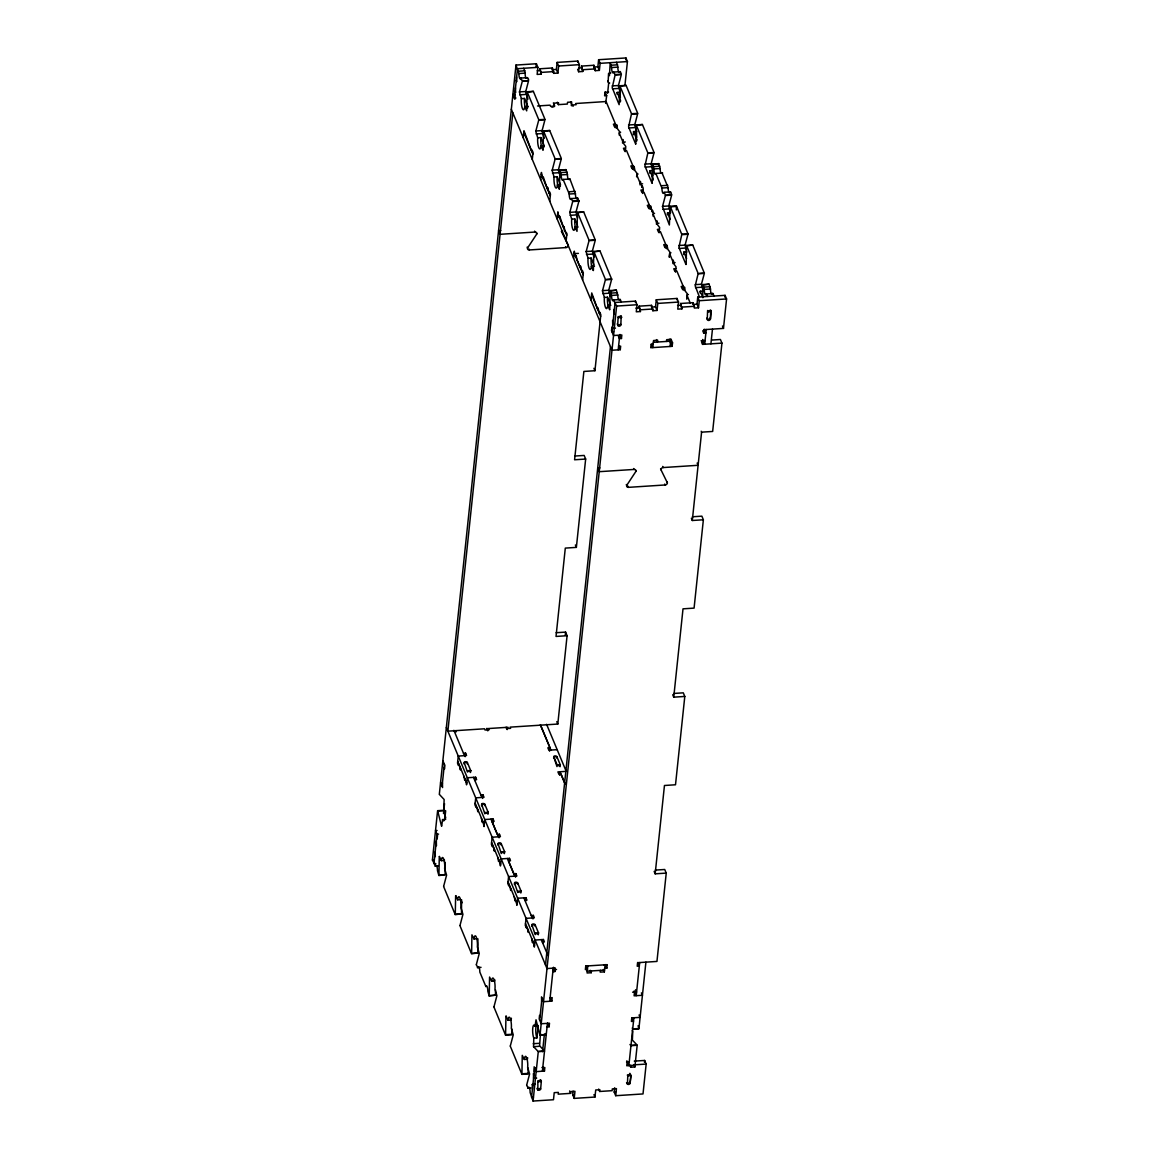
<?xml version="1.0" encoding="UTF-8"?>
<svg xmlns="http://www.w3.org/2000/svg" width="1159" height="1159" viewBox="0 0 1159 1159"><rect width="100%" height="100%" fill="white"/><g stroke="black" fill="none" stroke-linecap="round" stroke-linejoin="round"><path stroke-width="1.5" d="M445.215 862.282L445.157 874.596L438.928 875.074L439.29 856.501M461.572 899.659L461.499 913.741L455.284 914.219L455.632 895.646M477.914 938.804L477.856 952.886L471.626 953.364L471.93 934.835L473.988 938.935L477.102 938.732M476.306 964.795L477.899 967.62A4.288 1.043 86.3 0 1 479.131 967.446A4.288 1.043 86.3 0 1 479.826 972.082L485.925 986.657A4.288 1.043 86.3 0 1 487.113 986.584A4.288 1.043 86.3 0 1 487.823 991.206L489.228 996.059L489.576 977.051L491.619 981.151L494.734 980.949A7.142 1.724 86.3 0 1 494.879 979.949M489.257 995.509L495.487 995.175L495.501 989.815M493.937 1007.012L505.57 1035.204L505.961 1016.139M505.585 1035.175L511.8 1034.799L511.858 1028.96M528.2 1068.105L528.142 1073.944L521.927 1074.35L522.26 1055.342L524.317 1059.442L527.432 1059.239A7.142 1.724 86.3 0 1 527.664 1057.776M527.113 91.764L538.79 119.725L545.005 119.377L533.343 91.358L527.113 91.764L526.679 110.858L524.723 106.671A7.142 1.724 86.3 0 1 522.434 108.555A7.142 1.724 86.3 0 1 521.376 98.645L519.435 92.126L522.376 81.029L528.591 80.637L525.65 91.909L527.968 99.123M543.47 130.909L555.132 158.87L561.362 158.522L549.685 130.503L543.47 130.909L543.093 149.946M568.142 179.138A4.288 1.043 86.3 0 1 567.446 174.502L566.027 169.649L559.811 170.054L559.464 189.062M595.306 240.058L583.658 211.865L577.443 212.271L577.008 231.365L575.052 227.178A7.142 1.724 86.3 0 1 572.749 229.047A7.142 1.724 86.3 0 1 571.691 219.152L569.764 212.633L572.691 201.536L578.921 201.13L575.994 212.039L577.631 218.066M611.662 279.174L600.014 251.01L593.785 251.416L593.408 270.467M618.471 299.63A4.288 1.043 86.3 0 1 617.776 295.009L616.356 290.156L610.141 290.547L609.779 309.598M619.833 85.766L631.51 113.727L637.725 113.379L626.063 85.36L619.833 85.766L619.138 104.687L612.213 87.664L615.096 75.031L621.311 74.64L618.37 85.824L620.311 92.242A7.142 1.724 86.3 0 0 620.369 97.588M636.19 124.911L647.852 152.872L654.082 152.524L642.405 124.506L636.19 124.911L635.813 143.948M660.934 173.299A4.288 1.043 86.3 0 1 660.166 168.504L658.747 163.651L652.531 164.056L652.184 183.064M688.026 234.06L676.378 205.867L670.163 206.273L669.366 224.991L662.484 206.534L665.411 195.538L671.64 195.132L668.7 206.23L670.641 212.749L667.526 212.952A7.142 1.724 86.3 0 0 667.425 214.719M676.334 209.938L676.378 205.867M704.382 273.205L692.734 245.013L686.505 245.418L686.186 264.397M702.774 297.443L702.861 284.549L709.076 284.158L710.496 289.011A4.288 1.043 86.3 0 0 711.264 293.807M445.157 874.712L438.899 875.567L437.494 870.699A4.288 1.043 86.3 0 0 436.784 866.077A4.288 1.043 86.3 0 0 435.596 866.164L432.423 860.05L437.609 810.663L443.839 810.271M461.499 913.785L455.255 914.697L443.607 886.505M477.856 952.93L471.597 953.843L459.949 925.65M511.829 1034.277L505.614 1034.654M495.487 995.175L489.228 996.03M537.819 1080.811L537.892 1090.126M617.254 323.868L617.733 324.998A1.608 1.275 -22.7 0 0 619.152 326.23A1.608 1.275 -22.7 0 0 620.847 324.81L621.152 316.393M627.005 1083.274L630.119 1083.071L630.887 1075.711L627.772 1075.914L627.439 1084.331M706.802 318.088L707.28 319.218A1.608 1.275 -22.7 0 0 708.7 320.435A1.608 1.275 -22.7 0 0 710.395 319.015L710.699 310.598M560.652 177.414L558.348 170.083L561.289 158.913L555.06 159.319L552.133 170.489L554.06 176.936A7.142 1.724 86.3 0 0 555.118 186.831A7.142 1.724 86.3 0 0 557.421 184.962L560.536 184.759L557.175 176.733L554.06 176.936M699.442 297.023L695.183 285.809L698.109 273.828L704.339 273.423L701.427 284.245L702.803 289.764M533.343 91.358L527.084 92.314M642.405 124.506L636.146 125.462M549.685 130.503L543.426 131.46M658.747 163.651L652.503 164.607M593.987 257.197L592.35 251.184L595.262 240.275L589.047 240.681L586.106 251.764L588.048 258.283A7.142 1.724 86.3 0 0 589.105 268.193A7.142 1.724 86.3 0 0 591.394 266.324L594.509 266.121M686.461 250.619L685.07 245.1L687.982 234.277L681.767 234.683L678.899 247.403L685.969 264.498M566.027 169.649L559.783 170.605M583.658 211.865L577.414 212.821M692.734 245.013L686.476 245.969M600.014 251.01L593.756 251.967M610.329 296.342L608.692 290.402L611.619 279.42L605.389 279.826L602.448 290.981L604.39 297.428A7.142 1.724 86.3 0 0 605.447 307.338A7.142 1.724 86.3 0 0 607.751 305.469L610.851 305.266M653.068 175.864A7.142 1.724 86.3 0 1 653.01 170.532L651.068 164.085L654.009 152.916L647.78 153.321L644.911 165.954L651.995 183.136M709.076 284.158L702.818 285.114M525.679 91.547L519.464 91.851M544.31 138.269L542.006 130.967L544.947 119.768L538.718 120.174L535.777 131.271L537.718 137.791A7.142 1.724 86.3 0 0 538.776 147.686A7.142 1.724 86.3 0 0 541.065 145.817L544.179 145.614L540.833 137.588L537.718 137.791M592.35 251.184L586.135 251.503M618.399 85.534L612.184 85.853M533.806 1038.116L536.921 1037.913L538.153 1026.135L535.052 1026.338A7.142 1.724 86.3 0 0 532.749 1028.207A7.142 1.724 86.3 0 0 533.806 1038.116L533.546 1046.678L538.109 1051.401L544.339 1050.996L539.587 1045.679L540.5 1033.263M636.798 137.443A7.142 1.724 86.3 0 1 636.653 131.387L634.726 124.969L637.667 113.77L631.438 114.176L628.584 126.896L635.639 143.991M616.356 290.156L610.098 291.112M626.063 85.36L619.804 86.317M439.333 794.263L515.987 65.063L536.385 63.745L537.892 67.352L537.139 74.422L541.296 74.162L539.964 68.772L552.423 67.975L553.741 73.35L557.885 73.089L558.638 66.02L557.117 62.398L577.863 61.065L579.384 64.672L578.631 71.742L582.789 71.467L581.456 66.092L593.901 65.281L595.233 70.67L599.377 70.395L600.116 63.339L598.609 59.717L625.932 57.95L627.439 61.572L624.918 85.491M442.057 786.367L444.375 764.288M512.843 112.843L447.867 731.17L484.52 728.794L485.027 729.996L489.17 729.735M517.493 68.685L514.393 98.124L515.958 98.022M439.493 794.538L444.143 799.507L443.796 807.823A7.142 1.724 86.3 0 1 444.853 817.732A7.142 1.724 86.3 0 1 442.55 819.601L441.709 826.077M443.491 813.589L444.534 803.622M444.926 817.863L445.679 810.778M456.023 731.952L456.153 730.634M523.231 137.747L523.969 130.677L531.836 151.728L532.024 149.96L533.039 152.38L532.285 159.435M458.703 763.781L458.529 765.548L457.515 763.129L458.269 756.074L466.57 755.523L465.57 753.118L463.499 753.249M459.543 765.78L460.369 769.967L460.558 768.2M536.052 66.831L536.385 63.745M464.093 764.013L464.237 762.694A1.608 0.898 6 0 1 465.411 761.695A1.608 0.898 6 0 1 467.352 762.492L470.699 770.532L470.496 772.517M465.194 756.653L465.57 753.118M463.904 776.226L464.73 780.413L464.918 778.645M541.296 74.162L539.964 68.772M467.207 763.824L467.352 762.492L464.223 762.694L467.454 772.053M465.759 780.644L466.57 784.831L467.338 777.761L475.625 777.225L476.639 779.63L474.567 779.761M475.262 780.76L475.625 777.225M540.673 179.529L541.427 172.459L542.238 176.632L543.078 178.645L543.267 176.878L547.439 189.091L547.627 187.323L549.294 193.51L549.467 191.742L550.482 194.147L549.743 201.217M552.249 69.511L552.423 67.975M476.161 805.548L475.972 807.316L474.958 804.911L475.726 797.841L484.013 797.305L483.013 794.9L480.942 795.031M477.001 807.562L477.812 811.735L478.001 809.967M551.916 107.251L554.031 106.671L554.408 103.137L558.551 102.861L558.363 104.629L567.359 104.049L567.548 102.282L571.691 102.021L571.315 105.556L573.328 106.077M557.885 73.089L556.378 69.468L557.117 62.398M481.55 805.795L481.68 804.462A1.608 0.898 6 0 1 482.868 803.462A1.608 0.898 6 0 1 484.795 804.274L488.156 812.3L487.939 814.284M482.637 798.421L483.013 794.9M481.362 818.008L482.173 822.18L482.361 820.413M484.65 805.592L484.795 804.274L481.666 804.462L484.897 813.821M483.202 822.426L484.027 826.599L484.781 819.529L493.082 818.993L494.082 821.398L492.01 821.543L497.356 834.393L499.442 834.263L500.442 836.668L492.14 837.204L491.402 844.274L492.416 846.678L492.589 844.911M492.705 822.528L493.082 818.993M557.117 218.892L557.856 211.822L558.681 215.994L559.522 218.008L559.71 216.24L563.882 228.453L564.071 226.686L564.882 230.858L566.925 233.51L566.172 240.579M493.43 846.925L494.256 851.097L494.444 849.33M577.733 62.383L577.863 61.065M497.964 845.157L498.109 843.839A1.608 0.898 6 0 1 499.283 842.825A1.608 0.898 6 0 1 501.224 843.636L504.571 851.662L504.368 853.647M499.065 837.798L499.442 834.263M497.791 857.37L498.616 861.543L498.805 859.775M582.789 71.467L581.456 66.092M501.079 844.954L501.224 843.636L498.109 843.839L501.296 853.517M499.645 861.789L500.456 865.961L501.21 858.891L509.496 858.355L510.511 860.775L508.439 860.905L513.814 873.756L515.885 873.625L516.9 876.03L508.584 876.566L507.845 883.636L508.844 886.041L509.033 884.274M509.134 861.89L509.496 858.355M573.56 258.254L574.299 251.184L575.125 255.357L575.965 257.37L576.153 255.603L576.965 259.775L580.326 267.816L580.514 266.048L582.166 272.235L582.354 270.467L583.354 272.872L582.615 279.942M593.756 66.715L593.901 65.281M509.873 886.287L510.699 890.46L510.887 888.692M599.377 70.395L597.87 66.787L598.609 59.717M514.422 884.52L514.567 883.201A1.608 0.898 6 0 1 515.741 882.187A1.608 0.898 6 0 1 517.682 882.999L521.028 891.025L520.826 893.01M515.523 877.16L515.885 873.625M514.234 896.733L515.06 900.905L515.248 899.138M517.537 884.317L517.682 882.999L514.553 883.201L517.783 892.56M516.074 901.151L516.9 905.324L517.653 898.254M605.027 93.488L605.172 92.039L606.679 95.661L605.621 103.339M609.692 83.028A1.608 1.275 -22.7 0 1 608.142 81.825L608.562 73.336M607.606 93.328L608.692 83.028M609.46 75.668L610.199 62.687L611.604 67.541A4.288 1.043 86.3 0 0 612.314 72.162A4.288 1.043 86.3 0 0 613.502 72.075L620.326 71.641L621.383 74.205L615.168 74.582L613.531 71.988M525.592 901.253L525.954 897.718L517.638 898.254M591.003 300.022L591.742 292.952L597.769 309.583L597.957 307.816L599.609 314.002L599.797 312.235L600.811 314.654L594.944 370.721L583.875 371.445L574.589 459.775L585.657 459.051L576.371 547.381L565.302 548.106L556.03 636.436L567.084 635.726L557.798 724.056L510.105 727.142L510.612 728.345L506.469 728.605M526.476 926.055L526.302 927.823L525.288 925.404L526.041 918.348L534.342 917.812L533.343 915.393L531.271 915.523M527.316 928.055L528.142 932.242L528.33 930.474M549.554 751.191L549.931 747.656L540.529 725.172M615.096 127.577L615.472 124.042L606.085 101.543L575.646 103.513L576.153 104.716L572.01 104.991L570.663 101.775M531.865 926.302L532.01 924.969A1.608 0.898 6 0 1 533.183 923.969A1.608 0.898 6 0 1 535.125 924.766L538.471 932.807L538.269 934.791M532.966 918.928L533.343 915.393M616.327 128.214L616.689 124.679L617.515 128.866L619.543 131.518L619.181 135.038M531.677 938.5L532.503 942.687L532.691 940.92M565.288 634.871L565.578 632.104L556.103 632.713M625.73 59.79L625.932 57.95M534.98 926.099L535.125 924.766L531.995 924.969L535.197 934.661M533.531 942.919L534.342 947.106L535.11 940.036L543.397 939.5L544.411 941.905L542.34 942.035M553.64 758.232L553.785 756.899A1.608 0.898 6 0 1 554.958 755.9A1.608 0.898 6 0 1 556.899 756.697L560.261 764.737L560.043 766.722M556.755 758.029L556.899 756.697L553.799 756.899L556.972 766.592M622.528 143.079L622.905 139.544L623.716 143.716L625.759 146.367L625.194 151.67M559.638 775.299L560.014 771.764L565.172 784.121M543.035 943.035L543.397 939.5M535.052 1026.338L536.023 1019.804L539.891 1035.001M535.415 1084.245L532.3 1084.447L532.43 1089.185M539.688 1020.152L542.006 998.058M545.498 964.94L610.474 346.613M634.277 1061.122L644.65 1060.456L646.157 1064.063L643.013 1093.937L615.704 1095.704L616.443 1088.634L612.3 1088.909L612.111 1090.677L599.667 1091.474L599.855 1089.706L595.712 1089.982L594.958 1097.051L574.212 1098.384L574.965 1091.329L570.808 1091.59L570.619 1093.357L558.174 1094.168L558.363 1092.401L554.219 1092.662L553.48 1099.732L533.068 1101.05L538.269 1051.677L544.484 1051.271M610.141 290.547L611.546 295.415A4.288 1.043 86.3 0 0 612.256 300.036A4.288 1.043 86.3 0 0 613.444 299.949L616.631 306.063L539.993 1035.277L546.208 1034.871M632.553 169.344L632.915 165.809L626.541 150.554L624.469 150.684L623.47 148.28L625.541 148.149M633.77 169.996L634.147 166.461L634.958 170.634L636.986 173.285L636.624 176.82M542.557 1051.648L544.426 1033.915M538.008 1090.011A1.637 1.289 -22.7 0 0 540.63 1089.098L541.311 1081.506L540.558 1079.695M542.398 1071.206L547.425 1023.354M549.743 1001.275L553.22 968.156M618.196 349.83L619.746 335.11M534.285 1071.524L534.154 1066.787L536.168 1071.611L544.469 1071.075L543.02 1066.787M553.48 967.272L554.929 971.546L552.857 971.677M618.805 345.86L620.282 349.699L611.966 350.235L511.322 109.236M618.384 336.226L619.384 338.645L621.456 338.5L619.993 334.444M544.469 1071.075L544.831 1067.54L542.76 1067.671M547.048 1026.888L549.12 1026.758L549.496 1023.223L541.195 1023.759L539.181 1018.935L539.558 1015.4L540.065 1016.617M541.644 1001.593L541.499 996.856L543.513 1001.68L551.814 1001.144L552.191 997.609L550.119 997.74M554.929 971.546L555.291 968.011L547.005 968.547L446.345 727.548M620.282 349.699L620.659 346.164L618.587 346.295M621.456 338.5L621.832 334.98L613.517 335.516L611.503 330.692L611.88 327.157L612.387 328.359L615.487 328.156M639.971 184.846L640.347 181.326L642.014 187.512L642.187 185.744L643.202 188.149L642.637 193.452M635.378 302.456L635.523 301.137L615.11 302.456L612.024 331.894L613.589 331.793M635.523 301.137L637.03 304.745L636.291 311.814L640.434 311.539L639.116 306.164L651.561 305.353L652.879 310.742L657.037 310.467L657.776 303.412L656.269 299.79L677.015 298.442L678.522 302.064L677.769 309.134L681.927 308.859L680.594 303.484L693.053 302.673L694.371 308.062L698.515 307.787L699.268 300.717L697.747 297.11L725.07 295.342L726.577 298.95L723.477 328.403L704.121 329.649L703.745 333.184L705.817 333.053L704.049 329.446M648.997 208.707L649.373 205.172L643.984 192.322L641.912 192.466L640.913 190.047L642.984 189.917M640.434 311.539L639.116 306.164M650.213 209.359L650.576 205.824L652.242 212.01L652.43 210.243L653.43 212.648L653.068 216.182M656.414 224.223L656.791 220.688L657.602 224.86L659.645 227.512L659.08 232.814M651.401 306.903L651.561 305.353M574.212 1098.384L572.705 1094.777L573.097 1091.126M657.037 310.467L655.516 306.86L656.269 299.79M587.816 965.911L587.077 972.981L591.22 972.705L591.409 970.938M665.425 248.084L665.802 244.549L660.442 231.684L658.37 231.829L657.37 229.41L659.442 229.279M666.642 248.721L667.019 245.186L667.845 249.359L669.873 252.01L669.322 257.312M669.337 256.762L669.656 253.778A1.608 0.898 6 0 1 670.974 252.778M672.857 263.586L673.234 260.051L674.045 264.223L676.074 266.874L675.523 272.177M600.391 970.358L600.203 972.126L604.361 971.865L605.099 964.795M666.497 341.441L666.686 339.674L670.829 339.413L670.09 346.469M670.67 342.499L672.162 346.338L650.721 347.729L651.097 344.194L653.169 344.064M670.974 339.63L669.337 339.297M676.87 299.775L677.015 298.442M604.723 968.33L606.809 968.2L607.171 964.665L585.744 966.041L585.367 969.576L587.439 969.446L585.932 965.824M672.162 346.338L672.539 342.803L671.018 339.196M681.927 308.859L680.594 303.484M682.868 289.851L683.245 286.316L676.87 271.061L674.799 271.192L673.785 268.772L675.856 268.642M684.1 290.489L684.462 286.954L685.288 291.141L687.316 293.792L686.765 299.094M686.794 298.544L687.099 295.559A1.608 0.898 6 0 1 688.417 294.545M692.879 304.223L693.053 302.673M615.704 1095.704L614.198 1092.082L614.647 1087.779M698.515 307.787L697.008 304.18L697.747 297.11M701.209 431.264L701.586 432.162L712.655 431.452L721.941 343.122L702.571 344.368L702.948 340.833L705.02 340.703M704.107 331.344L704.31 329.431M633.886 1017.761L628.859 1065.614L626.845 1060.789M639.696 962.549L636.204 995.682L634.19 990.858M706.237 329.518L704.686 344.237L702.702 339.486M630.96 1045.679L637.175 1045.273L634.871 1066.975L630.713 1067.251L630.902 1065.483M629.888 1073.306L630.887 1075.711L630.061 1083.288L629.685 1082.39M707.598 310.496L707.28 319.218L710.438 319L711.206 311.641L708.091 311.843M645.911 962.158L638.899 1028.873L632.684 1029.279M637.783 962.477L639.29 966.084L637.218 966.229L637.58 962.694L656.95 961.434L666.237 873.104L655.168 873.828L664.455 785.498L675.509 784.773L684.795 696.443L683.288 692.836L673.799 693.444M684.795 696.443L673.741 697.167L683.013 608.837L694.082 608.113L703.368 519.783L701.861 516.161L692.372 516.784M703.368 519.783L692.3 520.492L701.586 432.162M710.916 343.832L712.466 329.113M644.447 1062.325L644.65 1060.456M724.868 297.182L725.07 295.342M526.765 78.276A4.288 1.043 86.3 0 0 527.012 77.682C533.053 81.478 519.971 82.419 520.811 77.986A4.288 1.043 86.3 0 1 519.594 78.16A4.288 1.043 86.3 0 1 518.884 73.539L515.987 65.063M559.811 170.054L561.217 174.908A4.288 1.043 86.3 0 0 561.927 179.529A4.288 1.043 86.3 0 0 563.115 179.457L569.214 193.886A4.288 1.043 86.3 0 0 569.909 198.667A4.288 1.043 86.3 0 0 571.112 198.58L572.749 201.289M578.978 200.84L577.356 198.088A4.288 1.043 86.3 0 1 577.095 198.768M595.335 239.826L589.105 240.319L577.443 212.271M611.691 278.971L605.447 279.464L593.785 251.416M665.483 195.118L664.107 192.162L670.655 192.133L671.713 194.683L665.454 195.32M670.163 206.273L681.811 234.437M688.055 233.857L681.84 234.219M704.411 272.959L698.167 273.466L686.505 245.418M578.978 200.739L572.763 201.087M510.279 1046.142L521.927 1074.35M526.621 1085.288L528.258 1088.04A4.288 1.043 86.3 0 1 529.446 1087.953A4.288 1.043 86.3 0 1 530.156 1092.575L533.068 1101.05M443.651 886.287L446.592 875.132L444.65 868.685A7.142 1.724 86.3 0 0 443.593 858.776A7.142 1.724 86.3 0 0 441.289 860.644L439.435 856.472M459.993 925.433L462.934 914.35L460.992 907.83A7.142 1.724 86.3 0 0 459.935 897.921A7.142 1.724 86.3 0 0 457.646 899.79L455.835 895.646M476.349 964.578L479.275 953.48L477.349 946.961A7.142 1.724 86.3 0 0 476.291 937.066A7.142 1.724 86.3 0 0 473.988 938.935M493.98 1006.794L496.907 995.624L494.98 989.178A7.142 1.724 86.3 0 0 493.922 979.283A7.142 1.724 86.3 0 0 491.619 981.151M510.322 1045.94L513.249 1034.842L511.322 1028.323A7.142 1.724 86.3 0 0 510.264 1018.428A7.142 1.724 86.3 0 0 507.961 1020.297L506.164 1016.153M526.664 1085.085L529.605 1073.987L527.664 1067.468A7.142 1.724 86.3 0 0 526.606 1057.559A7.142 1.724 86.3 0 0 524.317 1059.442M520.782 78.073L527.606 77.639M652.531 164.056L653.937 168.91A4.288 1.043 86.3 0 0 654.647 173.531A4.288 1.043 86.3 0 0 655.835 173.459L661.934 188.033A4.288 1.043 86.3 0 0 662.629 192.669A4.288 1.043 86.3 0 0 663.832 192.582M662.064 173.053L668.149 187.642A4.288 1.043 86.3 0 0 668.859 192.264A4.288 1.043 86.3 0 0 670.047 192.177L670.655 192.133M702.861 284.549L704.266 289.417A4.288 1.043 86.3 0 0 704.976 294.038A4.288 1.043 86.3 0 0 706.164 293.951L707.83 296.458M561.333 231.22L568.229 245.389A2.144 1.695 -22.7 0 1 565.969 247.577L529.373 249.953A2.144 1.695 -22.7 0 1 527.533 248.026L536.805 233.973L536.327 232.843M666.99 481.883L667.367 482.781A2.144 1.695 -22.7 0 1 665.107 484.969L628.511 487.345A2.144 1.695 -22.7 0 1 626.686 485.418L635.943 471.351L635.567 470.453M517.479 68.685L537.892 67.352M558.638 66.02L579.384 64.672M600.116 63.339L627.439 61.572M518.537 71.221L524.752 70.815L525.114 73.133A4.288 1.043 86.3 0 0 526.041 78.204M611.257 65.223L617.472 64.817L617.834 67.135A4.288 1.043 86.3 0 0 619.007 72.466M537.197 70.713L539.79 70.54M556.378 69.468L552.235 69.743L553.741 73.35M578.935 68.004L581.267 67.859M593.973 67.034L597.87 66.787M518.884 73.539L525.114 73.133M611.604 67.541L617.834 67.135M541.485 72.394L553.93 71.583M582.963 69.699L595.422 68.903M514.437 94.401L512.886 94.502L514.886 99.326L514.755 94.589M519.783 94.821L525.998 94.43M612.488 88.823L618.718 88.432M608.605 92.025L604.984 92.256L604.607 95.791L606.679 95.661M521.376 98.645L524.476 98.443L527.838 106.483A7.142 1.724 86.3 0 1 527.606 107.946M617.095 94.212A7.142 1.724 86.3 0 1 617.196 92.445L620.311 92.242M524.723 106.671L527.838 106.483M537.544 105.976L550.061 105.165L550.568 106.382L554.726 106.106L553.379 102.89M615.472 124.042L613.401 124.172L614.4 126.592L616.472 126.447M535.806 130.996L542.035 130.59M628.526 124.998L634.755 124.593M536.124 133.966L542.34 133.575M628.844 127.968L635.06 127.577M633.451 134.734A7.142 1.724 86.3 0 1 633.553 131.59L636.653 131.387M552.148 170.141L558.377 169.736M644.868 164.143L651.097 163.738M632.915 165.809L630.844 165.954L631.858 168.359L633.93 168.229M552.466 173.111L558.696 172.705M560.869 172.59L567.099 172.184M645.186 167.113L651.416 166.708M653.633 166.693L659.819 166.186M561.217 174.908L567.446 174.502M653.937 168.91L660.166 168.504M649.779 173.184A7.142 1.724 86.3 0 1 649.895 170.735L653.01 170.532M563.115 179.457L569.938 179.008L575.429 193.64A4.288 1.043 86.3 0 0 576.458 198.812M655.835 173.459L662.658 173.01M568.895 191.815L575.081 191.322M661.586 185.73L667.801 185.324M569.214 194.031L575.429 193.64M661.934 188.033L668.149 187.642M571.112 198.58L577.935 198.131M649.373 205.172L647.302 205.317L648.301 207.722L650.387 207.591M569.779 212.358L576.009 211.952M662.499 206.36L668.729 205.954M670.134 206.824L676.349 206.418M570.098 215.328L576.327 214.922M662.818 209.33L669.047 208.924M571.691 219.152L574.806 218.95L577.486 225.368M500.746 230.54L498.573 230.684L500.08 234.306L534.98 232.046A2.144 1.695 -22.7 0 1 536.805 233.973M575.052 227.178L578.167 226.976M665.802 244.549L663.73 244.679L664.73 247.084L666.802 246.954M678.855 245.505L685.07 245.1M575.313 253.589L578.413 253.386M586.454 254.473L592.669 254.067M679.174 248.475L685.389 248.069M588.048 258.283L591.148 258.095L593.843 264.513M683.767 254.545A7.142 1.724 86.3 0 1 683.868 252.083L686.983 251.894M602.477 290.648L608.707 290.243M695.197 284.65L701.427 284.245M683.245 286.316L681.173 286.447L682.173 288.866L684.245 288.721M602.796 293.618L609.026 293.213M611.199 293.097L617.414 292.691M695.516 287.62L701.746 287.215M703.919 287.099L710.134 286.693M611.546 295.415L617.776 295.009M704.266 289.417L710.496 289.011M604.39 297.428L607.504 297.226L610.185 303.658M700.108 293.01A7.142 1.724 86.3 0 1 700.224 291.228L703.339 291.025M613.444 299.949L620.268 299.515L621.325 302.05M706.164 293.951L712.988 293.517L714.045 296.052M616.631 306.063L637.03 304.745M657.776 303.412L678.522 302.064M699.268 300.717L726.577 298.95M635.813 308.135L638.928 307.932M651.894 307.092L655.516 306.86M677.566 305.425L680.42 305.252M693.633 304.397L697.008 304.18M640.623 309.786L653.068 308.975M682.115 307.092L694.56 306.295M618.486 317.638L621.601 317.45M653.357 342.296L670.641 341.181M701.065 340.76L704.585 340.529M711.626 340.08L720.42 339.5L721.941 343.122M672.539 342.803L670.467 342.948L669.453 340.529M574.661 456.052L584.15 455.444L585.657 459.051M599.898 467.932L597.711 468.077L599.217 471.684L634.118 469.438A2.144 1.695 -22.7 0 1 635.943 471.351M667.367 482.781L660.949 469.743A2.144 1.695 -22.7 0 1 663.209 467.555L698.109 465.295L697.167 463.035M486.592 728.663L508.033 727.273M549.931 747.656L547.859 747.801L548.859 750.206L557.175 749.67M557.16 764.94L560.261 764.737A1.608 0.898 6 0 1 559.073 765.737A1.608 0.898 6 0 1 557.146 764.94L553.799 756.899M437.725 810.996L443.969 810.692L445.737 818.022M488.142 812.3L485.027 812.502A1.608 0.898 6 0 0 486.968 813.299A1.608 0.898 6 0 0 488.156 812.3M442.55 819.601L445.664 819.399M437.073 830.496L435.523 830.597L437.537 835.422L437.16 838.957L436.653 837.754M438.58 834.118L437.03 834.219L433.93 863.658L435.798 863.542M432.423 860.05L434.292 859.92M441.289 860.644L444.404 860.442A7.142 1.724 86.3 0 1 444.462 859.935M435.002 866.208L438.102 866.005M655.241 870.105L664.715 869.496L666.237 873.104M457.646 899.79L460.76 899.587L462.093 902.803M524.882 900.268L526.968 900.137L525.954 897.718M477.363 967.664L481.043 967.33M603.911 965.186L606.679 965.012M552.959 969.721L556.537 969.489M604.549 970.097L587.251 971.213L585.918 967.997M632.597 992.205L635.914 991.988M642.434 995.277L634.103 995.813L634.48 992.278L636.552 992.147L635.538 989.743M507.961 1020.297L511.076 1020.094A7.142 1.724 86.3 0 1 511.423 1018.21M539.848 1034.857L546.121 1034.596M632.321 1027.946L632.539 1028.859L638.797 1028.598M533.227 1043.708L539.442 1043.303M533.546 1046.678L539.761 1046.273M536.211 1067.888L534.661 1067.99L531.561 1097.428L533.43 1097.312M541.919 1067.526L542.963 1067.453M626.541 1062.05L629.134 1061.876M629.192 1062.079L627.12 1062.209L626.758 1065.744L635.089 1065.208M635.103 1064.788L646.157 1064.063M521.956 1073.799L528.185 1073.393M536.689 1078.102L533.575 1078.29L533.444 1073.553L533.951 1074.77M527.664 1088.084L530.764 1087.881M537.428 1089.069L540.543 1088.866M572.705 1094.777L574.009 1094.69M614.198 1092.082L615.574 1091.995M542.905 149.989L541.065 145.817M559.189 189.076L557.421 184.962M593.22 270.482L591.394 266.324M609.576 309.627L607.751 305.469M441.507 826.106L437.754 811.083M629.945 1044.52L630.8 1045.404L637.03 1044.998L632.379 1040.087L632.727 1031.713A7.142 1.724 86.3 0 1 632.278 1030.38M569.938 179.008L569.344 179.051A4.288 1.043 86.3 0 1 569.098 179.645M620.326 71.641L619.732 71.684A4.288 1.043 86.3 0 1 619.341 72.438M712.988 293.517L712.408 293.459A4.288 1.043 86.3 0 1 712.22 294.024M620.268 299.515L619.688 299.457A4.288 1.043 86.3 0 1 619.5 300.022M616.414 62.282L617.472 64.817M722.477 325.983L723.477 328.403M710.626 310.076L711.191 311.438M617.196 92.445L620.558 100.471A7.142 1.724 86.3 0 1 620.326 101.949M633.553 131.59L636.899 139.616M649.895 170.735L653.256 178.761M667.526 212.952L670.206 219.37M683.868 252.083L686.563 258.515M700.224 291.228L702.905 297.66M710.018 318.102L710.395 319.015M607.765 80.913L608.142 81.825M593.727 67.048L595.233 70.67M702.745 330.779L703.745 333.184M669.656 253.778L673.017 261.818A1.608 0.898 6 0 0 675.089 262.6M687.099 295.559L690.242 303.093M701.572 341.963L702.571 344.368M577.631 69.337L578.631 71.742M651.88 308.337L652.879 310.742M557.363 102.224L558.363 104.629M656.501 339.616L657.501 342.021L657.689 340.253L653.546 340.529L652.807 347.599L651.459 344.382M523.694 68.28L524.752 70.815M621.079 315.871L621.644 317.218M618.153 316.523L617.718 325.013L620.833 324.81L620.471 323.897M516.61 76.929L516.74 81.666L516.233 80.464M614.241 310.699L613.734 309.496L613.864 314.234M515.465 87.823L515.596 92.561L515.089 91.344M613.097 321.594L612.589 320.391L612.72 325.128M691.358 518.232L692.3 520.492M523.825 132.445L532.879 154.133M541.267 174.227L550.322 195.914M557.696 213.589L566.751 235.277M574.14 252.952L583.209 274.64M591.597 294.719L600.652 316.407M662.745 466.425L663.209 467.555M660.572 468.83L660.949 469.743M565.578 246.679L565.969 247.577M664.73 484.071L665.107 484.969M593.93 368.316L594.944 370.721M534.589 231.134L534.98 232.046M633.741 468.526L634.118 469.438M528.997 249.04L529.373 249.953M628.033 486.215L628.511 487.345M527.157 247.128L527.533 248.026M626.309 484.505L626.686 485.418M672.727 694.748L673.741 697.167M575.371 544.976L576.371 547.381M565.578 632.104L567.084 635.726M654.154 871.409L655.168 873.828M556.798 721.637L557.798 724.056M546.584 724.317L566.215 771.358L557.914 771.894L558.928 774.313L560.999 774.169L564.824 783.325M540.369 724.723L550.945 750.076M641.391 992.872L642.405 995.277M639.073 1014.951L640.087 1017.356L631.785 1017.906L631.409 1021.427L633.48 1021.296L631.974 1017.689M506.15 727.186L507.164 729.605M605.288 964.578L606.809 968.2M603.346 969.446L604.361 971.865M633.857 1064.57L634.871 1066.975M590.206 970.3L591.22 972.705M629.714 1064.831L630.713 1067.251M486.794 728.446L487.794 730.851M627.367 1075.016L627.743 1075.914A1.608 1.275 -22.7 0 1 629.438 1074.494A1.608 1.275 -22.7 0 1 630.858 1075.711M626.57 1082.593L626.947 1083.491M453.893 730.315L464.484 755.668M473.538 777.356L481.927 797.435M490.981 819.123L498.37 836.798M507.425 858.5L514.813 876.161M523.868 897.863L532.256 917.942M541.311 939.63L547.932 955.48M598.667 1089.069L599.667 1091.474M457.718 761.362L466.773 783.064M475.161 803.144L484.23 824.831M491.59 842.506L500.645 864.194M508.048 881.869L517.102 903.556M525.491 923.636L534.545 945.338M593.959 1094.632L594.958 1097.051M550.308 997.522L551.814 1001.144M442.868 760.666L444.882 765.491L444.505 769.025L444.013 767.823M547.613 1023.136L549.12 1026.758M442.434 782.832L442.564 787.569L440.55 782.76M569.62 1090.952L570.619 1093.357M540.137 1088.185L540.514 1089.083M436.32 840.985L436.45 845.722L435.943 844.52M537.023 1088.388L537.399 1089.286M435.176 851.879L435.306 856.617L434.799 855.414M532.3 1084.447L532.807 1085.664M638.768 1028.482L638.102 1025.701M546.077 1034.451L545.86 1033.538M625.295 141.963A1.608 0.898 6 0 1 622.687 141.311L619.326 133.285A1.608 0.898 6 0 1 620.644 132.271M642.608 183.788A1.608 0.898 6 0 1 640.13 183.093L636.784 175.052A1.608 0.898 6 0 1 638.102 174.038M658.935 223.194A1.608 0.898 6 0 1 656.588 222.456L653.227 214.415A1.608 0.898 6 0 1 654.545 213.401M653.111 179.761A7.142 1.724 86.3 0 1 653.01 180.225M636.842 140.138A7.142 1.724 86.3 0 1 636.668 141.079M707.961 311.612A1.637 1.289 -22.7 0 1 710.583 310.713M618.413 317.407A1.637 1.289 -22.7 0 1 621.036 316.508M630.177 1083.303A1.637 1.289 -22.7 0 1 627.555 1084.216M561.811 232.351A2.144 1.695 -22.7 0 1 562.68 230.67M608.823 74.234A1.637 1.289 -22.7 0 1 610.735 73.089M608.417 306.758A7.142 1.724 86.3 0 1 607.504 297.226M591.916 267.164A7.142 1.724 86.3 0 1 591.148 258.095M575.429 227.512A7.142 1.724 86.3 0 1 574.806 218.95M558.087 186.251A7.142 1.724 86.3 0 1 557.175 176.733M560.391 185.773A7.142 1.724 86.3 0 1 560.29 186.222M541.89 147.497A7.142 1.724 86.3 0 1 540.833 137.588M544.122 146.135A7.142 1.724 86.3 0 1 543.948 147.077M525.534 108.352A7.142 1.724 86.3 0 1 524.476 98.443M536.921 1037.913A7.142 1.724 86.3 0 1 535.762 1030.93A7.142 1.724 86.3 0 1 536.631 1025.193M537.501 1025.078A7.142 1.724 86.3 0 1 538.153 1026.135M470.684 770.532L467.584 770.735A1.608 0.898 6 0 0 469.525 771.532A1.608 0.898 6 0 0 470.699 770.532M504.571 851.662L501.47 851.865A1.608 0.898 6 0 0 503.397 852.676A1.608 0.898 6 0 0 504.571 851.662M521.014 891.025L517.899 891.228A1.608 0.898 6 0 0 519.855 892.039A1.608 0.898 6 0 0 521.028 891.025M538.457 932.807L535.357 933.009A1.608 0.898 6 0 0 537.298 933.806A1.608 0.898 6 0 0 538.471 932.807M541.311 1081.506L538.196 1081.709A1.608 1.275 -22.7 0 1 539.891 1080.289A1.608 1.275 -22.7 0 1 541.311 1081.506"/></g></svg>
